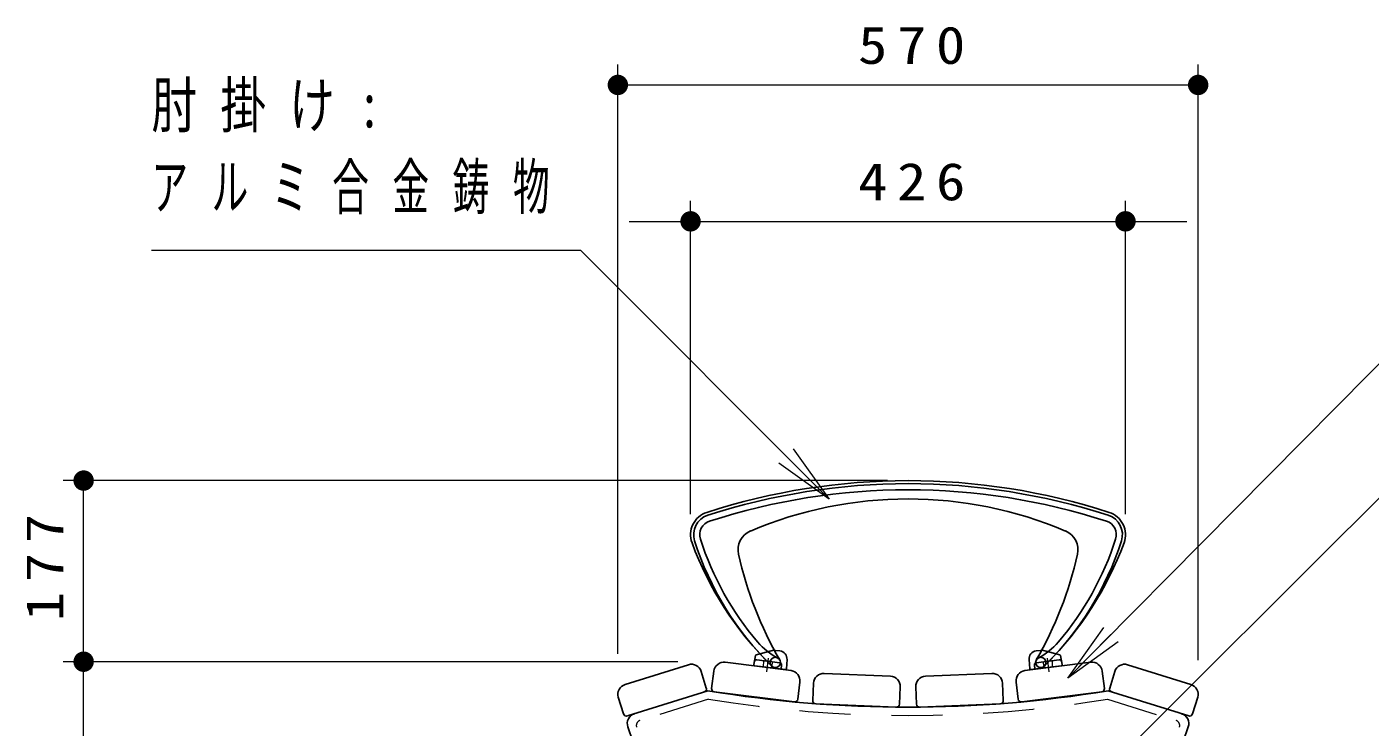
# Model space of a CAD drawing. Units: millimetres on the paper, scale 1:20. Extents: x -365 to 12, y -47 to 342.
# Drawn here: x -149.4 to -83.6, y 133.1 to 167.3 of the extents above; entities that cross this region are included whole.
import ezdxf

# ---------------------------------------------------------------- set-up
doc = ezdxf.new("R2010")
doc.units = ezdxf.units.MM
doc.linetypes.add('USER1', pattern=[4.5, 2.5, -2])
doc.linetypes.add('USER2', pattern=[6, 3, -1, 1, -1])
doc.layers.add('LY_1', color=7, linetype='Continuous', lineweight=25)
doc.styles.add('ＭＳ ゴシック', font='')
doc.styles.get('ＭＳ ゴシック').set_extended_font_data('MS Gothic')

# ---------------------------------------------------------------- blocks, each defined once
blk = doc.blocks.new('filled_dot')
at = {"color": 0, "linetype": 'Continuous', "lineweight": -2, "const_width": 1.25}
blk.add_lwpolyline([(-0.625, 0, 1), (0.625, 0, 1)], format="xyb", close=True, dxfattribs=at)

msp = doc.modelspace()

# ---------------------------------------------------------------- linework, layer by layer
at = {"layer": 'LY_1', "lineweight": 13}
for p, q in [((-120.492, 136.664), (-120.492, 165.5)), ((-92.071, 136.352), (-92.071, 165.5)), ((-120.492, 164.5), (-92.071, 164.5)), ((-116.931, 143.489), (-116.931, 158.825)), ((-95.631, 143.489), (-95.631, 158.825)), ((-119.931, 157.825), (-92.631, 157.825)), ((-110.137, 144.226), (-112.258, 146.347)), ((-111.905, 146.7), (-110.137, 144.226)), ((-110.137, 144.226), (-112.612, 145.993)), ((-107.281, 145.139), (-147.656, 145.139)), ((-146.656, 136.275), (-146.656, 145.139)), ((-98.452, 135.468), (-96.695, 137.951)), ((-98.452, 135.468), (-96.34, 137.599)), ((-95.985, 137.247), (-98.452, 135.468)), ((-117.561, 136.275), (-147.656, 136.275)), ((-146.656, 116.853), (-146.656, 136.275))]:
    msp.add_line(p, q, dxfattribs=at)
at = {"layer": 'LY_1', "color": 4}
for p, q in [((-115.232, 136.246), (-112.008, 135.838)), ((-100.554, 135.838), (-97.33, 136.246)), ((-120.141, 135.158), (-117.038, 136.126)), ((-116.412, 135.797), (-116.159, 134.986)), ((-115.791, 135.813), (-115.898, 134.97)), ((-110.389, 135.702), (-107.142, 135.564)), ((-105.42, 135.564), (-102.173, 135.702)), ((-96.771, 135.813), (-96.664, 134.97)), ((-96.151, 135.798), (-96.405, 134.986)), ((-95.525, 136.126), (-92.423, 135.158)), ((-111.575, 135.28), (-111.681, 134.436)), ((-110.91, 135.223), (-110.946, 134.374)), ((-106.664, 135.043), (-106.7, 134.194)), ((-105.898, 135.043), (-105.862, 134.194)), ((-101.652, 135.223), (-101.616, 134.374)), ((-100.988, 135.28), (-100.881, 134.436)), ((-120.469, 134.532), (-120.216, 133.72)), ((-116.081, 134.853), (-120.028, 133.622)), ((-115.768, 134.802), (-111.849, 134.306)), ((-110.803, 134.218), (-106.856, 134.05)), ((-105.706, 134.05), (-101.76, 134.218)), ((-100.713, 134.306), (-96.794, 134.802)), ((-96.481, 134.853), (-92.535, 133.622)), ((-92.094, 134.532), (-92.347, 133.721)), ((-120.004, 133.09), (-119.754, 132.365)), ((-92.558, 133.09), (-92.808, 132.365))]:
    msp.add_line(p, q, dxfattribs=at)
at = {"layer": 'LY_1'}
for p, q in [((-113.827, 136.134), (-113.748, 136.573)), ((-113.712, 136.612), (-112.925, 136.82)), ((-113.689, 136.366), (-112.563, 136.224)), ((-112.556, 136.802), (-112.773, 136.83)), ((-112.24, 135.933), (-112.208, 136.376)), ((-100.322, 135.933), (-100.355, 136.376)), ((-100.006, 136.802), (-99.79, 136.83)), ((-98.873, 136.366), (-99.999, 136.224)), ((-98.85, 136.612), (-99.638, 136.82)), ((-98.735, 136.134), (-98.814, 136.573)), ((-112.296, 135.887), (-113.785, 136.076)), ((-112.495, 135.913), (-112.476, 136.115)), ((-100.266, 135.887), (-98.778, 136.076)), ((-100.068, 135.913), (-100.086, 136.115))]:
    msp.add_line(p, q, dxfattribs=at)
at = {"layer": 'LY_1', "linetype": 'USER1', "lineweight": 13}
for p, q in [((-113.362, 136.022), (-113.35, 136.323)), ((-112.967, 135.972), (-112.904, 136.267)), ((-99.595, 135.972), (-99.659, 136.267)), ((-99.201, 136.022), (-99.212, 136.323)), ((-116.053, 134.443), (-119.413, 133.395)), ((-96.51, 134.443), (-93.149, 133.395))]:
    msp.add_line(p, q, dxfattribs=at)
at = {"layer": 'LY_1', "linetype": 'USER2', "lineweight": 13}
for p, q in [((-113.191, 135.786), (-113.107, 136.449)), ((-99.371, 135.786), (-99.455, 136.449))]:
    msp.add_line(p, q, dxfattribs=at)
at = {"layer": 'LY_1', "lineweight": 13}
for points in [[(-110.137, 144.226), (-122.307, 156.396), (-143.34, 156.396)], [(-98.452, 135.468), (-82.024, 152.047), (-45.695, 152.047)], [(-97.637, 129.912), (-82.079, 145.404), (-48.75, 145.404)]]:
    msp.add_lwpolyline(points, dxfattribs=at)
at = {"layer": 'LY_1', "color": 94}
for centre in [(-112.781, 136.239), (-99.781, 136.239)]:
    msp.add_circle(centre, 0.25, dxfattribs=at)
for centre, radius, start, end in [((-106.281, 113.155), 31.983, 72.05475, 107.94525), ((-106.281, 113.155), 31.833, 72.05475, 107.94525), ((-106.281, 113.155), 31.533, 72.05475, 107.94525), ((-106.281, 124.47), 19.768, 67.03158, 112.96842), ((-115.781, 142.489), 1.15, 107.94525, 200.35039), ((-115.781, 142.489), 1, 107.94525, 197.79469), ((-96.781, 142.489), 1, 342.20531, 72.05475), ((-96.781, 142.489), 1.15, 339.64961, 72.05475), ((-115.781, 142.489), 0.7, 107.94525, 197.79469), ((-96.781, 142.489), 0.7, 342.20531, 72.05475), ((-102.451, 146.767), 15, 197.79469, 225.54466), ((-102.451, 146.767), 14.7, 197.79469, 220.40139), ((-113.605, 141.751), 1, 112.96842, 192.69072), ((-110.111, 146.767), 15, 314.45534, 342.20531), ((-110.111, 146.767), 14.7, 319.59861, 342.20531), ((-98.957, 141.751), 1, 347.30928, 67.03158), ((-101.389, 147.827), 16.5, 200.35039, 224.94388), ((-96.533, 145.595), 18.5, 192.69072, 209.93504), ((-116.03, 145.595), 18.5, 330.06496, 347.30928), ((-111.173, 147.827), 16.5, 315.05612, 339.64961), ((-111.17, 139.346), 3.25, 220.40139, 242.59861), ((-101.392, 139.346), 3.25, 297.40139, 319.59861)]:
    msp.add_arc(centre, radius, start, end, dxfattribs=at)
at = {"layer": 'LY_1', "color": 4}
for centre, radius, start, end in [((-115.295, 135.75), 0.5, 82.78899, 172.78896), ((-97.267, 135.75), 0.5, 7.21099, 97.21098), ((-116.889, 135.649), 0.5, 17.32546, 107.32544), ((-112.071, 135.342), 0.5, 352.789, 82.78899), ((-110.411, 135.202), 0.5, 87.56445, 177.56443), ((-107.163, 135.064), 0.5, 357.56447, 87.56445), ((-105.399, 135.064), 0.5, 92.43548, 182.43546), ((-102.152, 135.202), 0.5, 2.4355, 92.43548), ((-100.491, 135.342), 0.5, 97.21098, 187.21095), ((-95.674, 135.649), 0.5, 72.67454, 162.67452), ((-119.992, 134.681), 0.5, 107.32544, 197.32542), ((-116.302, 134.941), 0.15, 287.32548, 17.32546), ((-115.749, 134.951), 0.15, 172.78896, 262.78902), ((-96.813, 134.951), 0.15, 277.21101, 7.21099), ((-96.261, 134.942), 0.15, 162.67452, 252.67454), ((-92.571, 134.681), 0.5, 342.67455, 72.67454), ((-106.281, 194.047), 60, 260.59955, 279.40046), ((-111.83, 134.455), 0.15, 262.78902, 352.789), ((-110.796, 134.368), 0.15, 177.56443, 267.56446), ((-101.766, 134.368), 0.15, 272.43551, 2.4355), ((-100.732, 134.455), 0.15, 187.21097, 277.21101), ((-120.073, 133.765), 0.15, 197.32544, 287.32548), ((-119.531, 133.253), 0.5, 107.3255, 199.02562), ((-106.85, 134.2), 0.15, 267.56449, 357.56447), ((-105.712, 134.2), 0.15, 182.43548, 272.43551), ((-93.031, 133.253), 0.5, 340.97434, 72.67447), ((-92.49, 133.765), 0.15, 252.67457, 342.67455)]:
    msp.add_arc(centre, radius, start, end, dxfattribs=at)
at = {"layer": 'LY_1'}
for centre, radius, start, end in [((-113.702, 136.267), 0.1, 82.78763, 169.78763), ((-113.699, 136.564), 0.05, 104.75793, 169.78763), ((-112.823, 136.433), 0.4, 82.78763, 104.75793), ((-112.576, 136.124), 0.1, 354.78763, 82.78763), ((-112.607, 136.406), 0.4, 355.78763, 82.78763), ((-99.956, 136.406), 0.4, 97.21237, 184.21237), ((-99.986, 136.124), 0.1, 97.21237, 185.21237), ((-99.739, 136.433), 0.4, 75.24207, 97.21237), ((-98.86, 136.267), 0.1, 10.21237, 97.21237), ((-98.863, 136.564), 0.05, 10.21237, 75.24207), ((-113.778, 136.125), 0.05, 169.78763, 262.78763), ((-112.29, 135.937), 0.05, 262.78763, 355.78763), ((-100.272, 135.937), 0.05, 184.21237, 277.21237), ((-98.784, 136.125), 0.05, 277.21237, 10.21237)]:
    msp.add_arc(centre, radius, start, end, dxfattribs=at)
at = {"layer": 'LY_1', "linetype": 'USER1', "lineweight": 13}
for centre, radius, start, end in [((-106.281, 194.047), 60.4, 260.68982, 279.31016), ((-119.339, 133.156), 0.25, 107.32555, 199.02551), ((-93.223, 133.156), 0.25, 340.97445, 72.67442)]:
    msp.add_arc(centre, radius, start, end, dxfattribs=at)

# ---------------------------------------------------------------- block references
at = {"layer": 'LY_1', "lineweight": 13, "xscale": 0.4, "yscale": 0.4}
for p in [(-120.492, 164.5), (-95.631, 157.825)]:
    msp.add_blockref('filled_dot', p, dxfattribs=at)
for p, rotation in [((-92.071, 164.5), 180), ((-116.931, 157.825), 180), ((-146.656, 145.139), 270), ((-146.656, 136.275), 270), ((-146.656, 136.275), 90)]:
    msp.add_blockref('filled_dot', p, dxfattribs=dict(at, rotation=rotation))

# ---------------------------------------------------------------- texts
at = {"layer": 'LY_1', "style": 'ＭＳ ゴシック'}
for s, insert, char_height, attachment_point in [('\\T1.33;\\W1.15;570', (-105.866, 165.5), 1.833, 8), ('\\T1.5;\\W0.75;肘掛け:', (-143.34, 163.396), 2.199, 4), ('\\T1.64;\\W0.6;アルミ合金鋳物', (-143.34, 159.396), 2.199, 4), ('\\T1.33;\\W1.15;426', (-105.864, 158.825), 1.833, 8)]:
    msp.add_mtext(s, dxfattribs=dict(at, insert=insert, char_height=char_height, attachment_point=attachment_point))
at = {"layer": 'LY_1', "insert": (-147.656, 141.123), "char_height": 1.833, "attachment_point": 8, "rotation": 90, "style": 'ＭＳ ゴシック'}
msp.add_mtext('\\T1.33;\\W1.15;177', dxfattribs=at)

doc.saveas('drawing.dxf')
